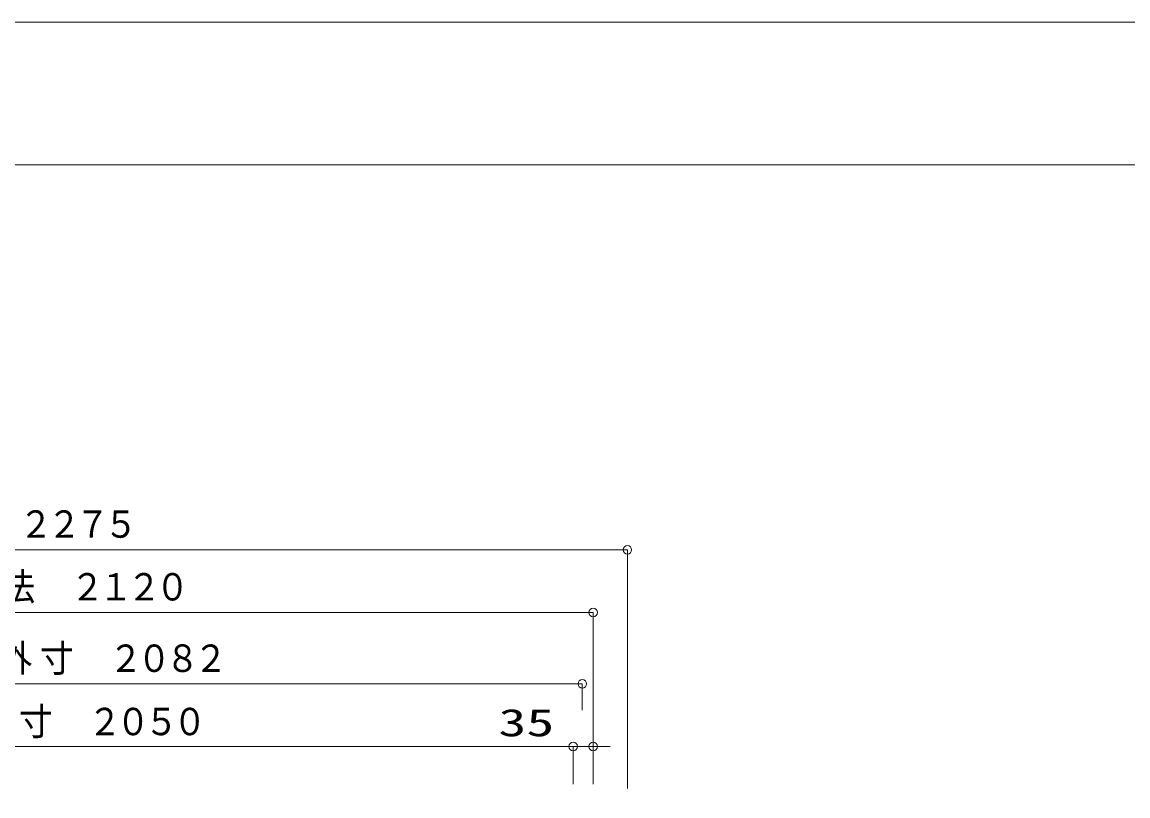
# Model space of a CAD drawing. Units: millimetres on the paper. Extents: x -305 to 305, y -152 to 152.
# Drawn here: x -110 to -32.4, y 94.2 to 148.5 of the extents above; entities that cross this region are included whole.
import ezdxf
from ezdxf.enums import TextEntityAlignment as Align

# ---------------------------------------------------------------- set-up
doc = ezdxf.new("R2010")
doc.units = ezdxf.units.MM
for name, color, linetype, lineweight in [('0-0_0', 7, 'Continuous', 9), ('0-1_VIEW0001', 7, 'Continuous', 9), ('0-3_図面枠', 3, 'Continuous', 9), ('0-4_DEFPOINTS', 7, 'Continuous', 9)]:
    doc.layers.add(name, color=color, linetype=linetype, lineweight=lineweight)
doc.styles.add('ＭＳ ゴシック', font='')
doc.styles.get('ＭＳ ゴシック').set_extended_font_data('MS Gothic')

# ---------------------------------------------------------------- blocks, each defined once
blk = doc.blocks.new('_ORIGIN')
at = {"layer": '0-0_0'}
blk.add_line((0, 0), (-1, 0), dxfattribs=at)
blk.add_circle((0, 0), 0.5, dxfattribs=at)

msp = doc.modelspace()

# ---------------------------------------------------------------- linework, layer by layer
at = {"layer": '0-1_VIEW0001'}
for p, q in [((-157.918, 111.493), (-68.118, 111.493)), ((-67.518, 94.744), (-67.518, 111.493)), ((-154.118, 107.093), (-70.518, 107.093)), ((-69.918, 95.044), (-69.918, 107.093)), ((-69.918, 104.553), (-69.918, 97.694)), ((-153.358, 102.093), (-71.278, 102.093)), ((-70.678, 100.233), (-70.678, 102.093)), ((-152.718, 97.693), (-71.918, 97.693)), ((-71.318, 97.694), (-76.756, 97.694)), ((-71.918, 97.694), (-72.518, 97.694)), ((-71.318, 97.694), (-69.918, 97.694)), ((-71.318, 95.044), (-71.318, 97.693)), ((-69.318, 97.694), (-68.718, 97.694))]:
    msp.add_line(p, q, dxfattribs=at)
at = {"layer": '0-3_図面枠'}
msp.add_lwpolyline([(-291.017, -138.498), (108.983, -138.498), (108.983, 138.502), (-291.017, 138.502)], close=True, dxfattribs=at)
at = {"layer": '0-4_DEFPOINTS'}
msp.add_line((118.983, 148.502), (-301.017, 148.502), dxfattribs=at)

# ---------------------------------------------------------------- block references
at = {"layer": '0-1_VIEW0001', "xscale": 0.6, "yscale": 0.6}
for p in [(-67.518, 111.493), (-69.918, 107.093), (-70.678, 102.093), (-71.318, 97.694), (-71.318, 97.693)]:
    msp.add_blockref('_ORIGIN', p, dxfattribs=at)
at = {"layer": '0-1_VIEW0001', "xscale": 0.6, "yscale": 0.6, "rotation": 180}
msp.add_blockref('_ORIGIN', (-69.918, 97.694), dxfattribs=at)

# ---------------------------------------------------------------- texts
at = {"layer": '0-1_VIEW0001', "style": 'ＭＳ ゴシック'}
for s, width, p in [('２', 0.9, (-110.199, 111.759)), ('２', 0.9, (-108.211, 111.759)), ('７', 0.9, (-106.223, 111.759)), ('５', 0.9, (-104.235, 111.759)), ('法', 0.9, (-111.42, 107.359)), ('２', 0.9, (-106.58, 107.359)), ('１', 0.9, (-104.592, 107.359)), ('２', 0.9, (-102.604, 107.359)), ('０', 0.9, (-100.616, 107.359)), ('外', 0.9, (-111.636, 102.348)), ('寸', 0.9, (-108.728, 102.348)), ('２', 0.9, (-103.888, 102.348)), ('０', 0.9, (-101.9, 102.348)), ('８', 0.9, (-99.912, 102.348)), ('２', 0.9, (-97.924, 102.348)), ('寸', 0.9, (-110.205, 97.908)), ('２', 0.9, (-105.365, 97.908)), ('０', 0.9, (-103.377, 97.908)), ('５', 0.9, (-101.389, 97.908)), ('０', 0.9, (-99.401, 97.908)), ('35', 1.5, (-76.565, 97.833))]:
    msp.add_text(s, height=1.921, dxfattribs=dict(at, width=width)).set_placement(p, align=Align.BOTTOM_LEFT)

doc.saveas('drawing.dxf')
